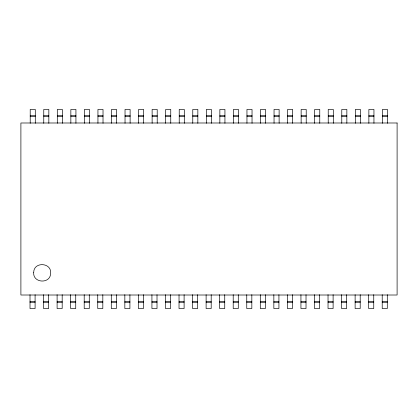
<?xml version="1.0" encoding="UTF-8"?>
<svg xmlns="http://www.w3.org/2000/svg" width="418" height="418" viewBox="0 0 418 418"><rect width="100%" height="100%" fill="white"/><g stroke="black" fill="none" stroke-linecap="round" stroke-linejoin="round"><path stroke-width="0.63" d="M30.211 115.713L35.29 115.713M43.759 115.713L48.838 115.713M57.303 115.713L62.381 115.713M70.851 115.713L75.93 115.713M84.399 115.713L89.478 115.713M97.943 115.713L103.021 115.713M111.491 115.713L116.57 115.713M125.034 115.713L130.113 115.713M138.583 115.713L143.661 115.713M152.126 115.713L157.21 115.713M165.674 115.713L170.753 115.713M179.223 115.713L184.301 115.713M192.766 115.713L197.845 115.713M206.314 115.713L211.393 115.713M219.858 115.713L224.936 115.713M233.406 115.713L238.485 115.713M246.954 115.713L252.033 115.713M260.498 115.713L265.576 115.713M274.046 115.713L279.125 115.713M287.589 115.713L292.668 115.713M301.138 115.713L306.216 115.713M314.681 115.713L319.765 115.713M328.229 115.713L333.308 115.713M341.778 115.713L346.856 115.713M355.321 115.713L360.4 115.713M368.869 115.713L373.948 115.713M382.413 115.713L387.491 115.713M30.211 116.507L35.29 116.507M43.759 116.507L48.838 116.507M57.303 116.507L62.381 116.507M70.851 116.507L75.93 116.507M84.399 116.507L89.478 116.507M97.943 116.507L103.021 116.507M111.491 116.507L116.57 116.507M125.034 116.507L130.113 116.507M138.583 116.507L143.661 116.507M152.126 116.507L157.21 116.507M165.674 116.507L170.753 116.507M179.223 116.507L184.301 116.507M192.766 116.507L197.845 116.507M206.314 116.507L211.393 116.507M219.858 116.507L224.936 116.507M233.406 116.507L238.485 116.507M246.954 116.507L252.033 116.507M260.498 116.507L265.576 116.507M274.046 116.507L279.125 116.507M287.589 116.507L292.668 116.507M301.138 116.507L306.216 116.507M314.681 116.507L319.765 116.507M328.229 116.507L333.308 116.507M341.778 116.507L346.856 116.507M355.321 116.507L360.4 116.507M368.869 116.507L373.948 116.507M382.413 116.507L387.491 116.507M30.012 301.493L35.091 301.493M43.561 301.493L48.64 301.493M57.104 301.493L62.183 301.493M70.652 301.493L75.731 301.493M84.201 301.493L89.28 301.493M97.744 301.493L102.823 301.493M111.292 301.493L116.371 301.493M124.836 301.493L129.914 301.493M138.384 301.493L143.463 301.493M151.927 301.493L157.011 301.493M165.476 301.493L170.554 301.493M179.024 301.493L184.103 301.493M192.567 301.493L197.646 301.493M206.116 301.493L211.194 301.493M219.659 301.493L224.738 301.493M233.207 301.493L238.286 301.493M246.756 301.493L251.835 301.493M260.299 301.493L265.378 301.493M273.847 301.493L278.926 301.493M287.391 301.493L292.469 301.493M300.939 301.493L306.018 301.493M314.482 301.493L319.566 301.493M328.031 301.493L333.109 301.493M341.579 301.493L346.658 301.493M355.122 301.493L360.201 301.493M368.671 301.493L373.749 301.493M382.214 301.493L387.293 301.493M30.012 302.287L35.091 302.287M43.561 302.287L48.64 302.287M57.104 302.287L62.183 302.287M70.652 302.287L75.731 302.287M84.201 302.287L89.28 302.287M97.744 302.287L102.823 302.287M111.292 302.287L116.371 302.287M124.836 302.287L129.914 302.287M138.384 302.287L143.463 302.287M151.927 302.287L157.011 302.287M165.476 302.287L170.554 302.287M179.024 302.287L184.103 302.287M192.567 302.287L197.646 302.287M206.116 302.287L211.194 302.287M219.659 302.287L224.738 302.287M233.207 302.287L238.286 302.287M246.756 302.287L251.835 302.287M260.299 302.287L265.378 302.287M273.847 302.287L278.926 302.287M287.391 302.287L292.469 302.287M300.939 302.287L306.018 302.287M314.482 302.287L319.566 302.287M328.031 302.287L333.109 302.287M341.579 302.287L346.658 302.287M355.122 302.287L360.201 302.287M368.671 302.287L373.749 302.287M382.214 302.287L387.293 302.287M387.491 123.305L387.491 109.448L382.413 109.448L382.413 123.305M387.293 294.695L387.293 308.552L382.214 308.552L382.214 294.695M373.948 123.305L373.948 109.448L368.869 109.448L368.869 123.305M373.749 294.695L373.749 308.552L368.671 308.552L368.671 294.695M360.4 123.305L360.4 109.448L355.321 109.448L355.321 123.305M360.201 294.695L360.201 308.552L355.122 308.552L355.122 294.695M346.856 123.305L346.856 109.448L341.778 109.448L341.778 123.305M346.658 294.695L346.658 308.552L341.579 308.552L341.579 294.695M333.308 123.305L333.308 109.448L328.229 109.448L328.229 123.305M333.109 294.695L333.109 308.552L328.031 308.552L328.031 294.695M319.765 123.305L319.765 109.448L314.681 109.448L314.681 123.305M319.566 294.695L319.566 308.552L314.482 308.552L314.482 294.695M306.216 123.305L306.216 109.448L301.138 109.448L301.138 123.305M306.018 294.695L306.018 308.552L300.939 308.552L300.939 294.695M292.668 123.305L292.668 109.448L287.589 109.448L287.589 123.305M292.469 294.695L292.469 308.552L287.391 308.552L287.391 294.695M279.125 123.305L279.125 109.448L274.046 109.448L274.046 123.305M278.926 294.695L278.926 308.552L273.847 308.552L273.847 294.695M265.576 123.305L265.576 109.448L260.498 109.448L260.498 123.305M265.378 294.695L265.378 308.552L260.299 308.552L260.299 294.695M252.033 123.305L252.033 109.448L246.954 109.448L246.954 123.305M251.835 294.695L251.835 308.552L246.756 308.552L246.756 294.695M238.485 123.305L238.485 109.448L233.406 109.448L233.406 123.305M238.286 294.695L238.286 308.552L233.207 308.552L233.207 294.695M224.936 123.305L224.936 109.448L219.858 109.448L219.858 123.305M224.738 294.695L224.738 308.552L219.659 308.552L219.659 294.695M211.393 123.305L211.393 109.448L206.314 109.448L206.314 123.305M211.194 294.695L211.194 308.552L206.116 308.552L206.116 294.695M197.845 123.305L197.845 109.448L192.766 109.448L192.766 123.305M197.646 294.695L197.646 308.552L192.567 308.552L192.567 294.695M184.301 123.305L184.301 109.448L179.223 109.448L179.223 123.305M184.103 294.695L184.103 308.552L179.024 308.552L179.024 294.695M170.753 123.305L170.753 109.448L165.674 109.448L165.674 123.305M170.554 294.695L170.554 308.552L165.476 308.552L165.476 294.695M157.21 123.305L157.21 109.448L152.126 109.448L152.126 123.305M157.011 294.695L157.011 308.552L151.927 308.552L151.927 294.695M143.661 123.305L143.661 109.448L138.583 109.448L138.583 123.305M143.463 294.695L143.463 308.552L138.384 308.552L138.384 294.695M130.113 123.305L130.113 109.448L125.034 109.448L125.034 123.305M129.914 294.695L129.914 308.552L124.836 308.552L124.836 294.695M116.57 123.305L116.57 109.448L111.491 109.448L111.491 123.305M116.371 294.695L116.371 308.552L111.292 308.552L111.292 294.695M103.021 123.305L103.021 109.448L97.943 109.448L97.943 123.305M102.823 294.695L102.823 308.552L97.744 308.552L97.744 294.695M89.478 123.305L89.478 109.448L84.399 109.448L84.399 123.305M89.28 294.695L89.28 308.552L84.201 308.552L84.201 294.695M75.93 123.305L75.93 109.448L70.851 109.448L70.851 123.305M75.731 294.695L75.731 308.552L70.652 308.552L70.652 294.695M62.381 123.305L62.381 109.448L57.303 109.448L57.303 123.305M62.183 294.695L62.183 308.552L57.104 308.552L57.104 294.695M48.838 123.305L48.838 109.448L43.759 109.448L43.759 123.305M48.64 294.695L48.64 308.552L43.561 308.552L43.561 294.695M35.29 123.305L35.29 109.448L30.211 109.448L30.211 123.305M35.091 294.695L35.091 308.552L30.012 308.552L30.012 294.695M33.712 272.369C32.583 283.242 50.526 284.25 50.62 273.32C51.748 262.447 33.806 261.438 33.712 272.369M397.1 122.991L20.9 122.991L20.9 295.009L397.1 295.009L397.1 122.991"/></g></svg>
